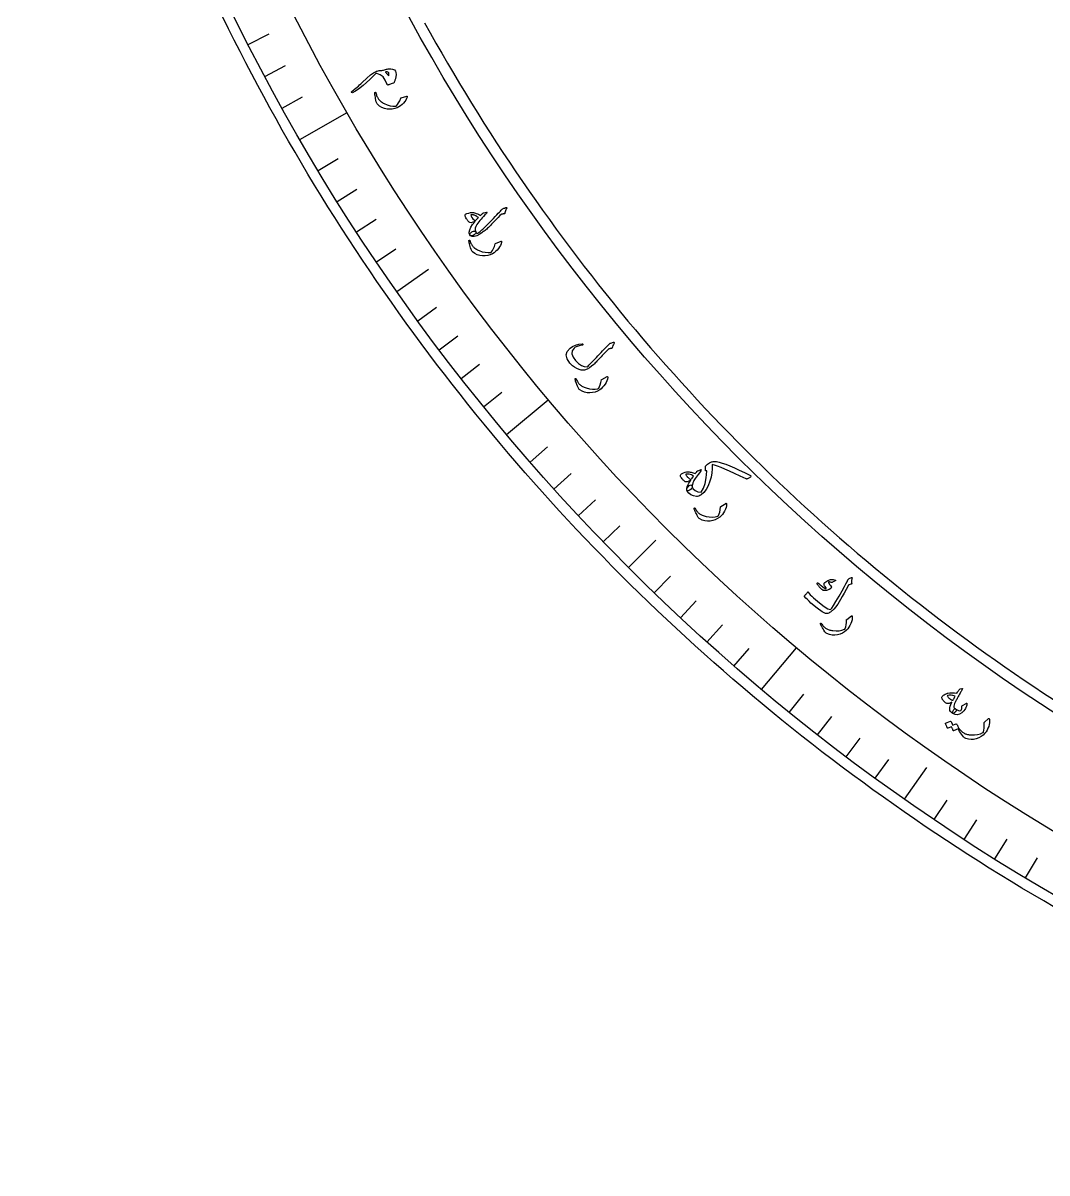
# Model space of a CAD drawing. Header units: millimetres. Extents: x -280 to 280, y -280 to 343.
# Drawn here: x -278.6 to -140.6, y -278.6 to -123.6 of the extents above; entities that cross this region are included whole.
import ezdxf

# ---------------------------------------------------------------- set-up
doc = ezdxf.new("R2010")
doc.units = ezdxf.units.MM
for name, color, linetype in [('CUT_INNER', 6, 'Continuous'), ('CUT_OUTER', 1, 'Continuous'), ('ENGRAVE', 7, 'Continuous'), ('ENGRAVE_FINE', 8, 'Continuous'), ('TEXT', 5, 'Continuous')]:
    doc.layers.add(name, color=color, linetype=linetype)

msp = doc.modelspace()

# ---------------------------------------------------------------- linework, layer by layer
at = {"layer": 'CUT_INNER'}
msp.add_lwpolyline([(-224.4492, -123.5355), (-223.6869, -124.9104), (-222.9163, -126.2805), (-222.1372, -127.6459), (-221.3498, -129.0065), (-220.5541, -130.3623), (-219.7501, -131.7131), (-218.9378, -133.059), (-218.1172, -134.3999), (-217.2884, -135.7357), (-216.4515, -137.0664), (-215.6064, -138.3919), (-214.7532, -139.7123), (-213.8919, -141.0273), (-213.0225, -142.3371), (-212.1451, -143.6415), (-211.2598, -144.9405), (-210.3665, -146.234), (-209.4652, -147.5221), (-208.5561, -148.8045), (-207.6391, -150.0814), (-206.7143, -151.3526), (-205.7818, -152.6182), (-204.8414, -153.8779), (-203.8934, -155.1319), (-202.9377, -156.3801), (-201.9744, -157.6223), (-201.0034, -158.8587), (-200.0249, -160.089), (-199.0388, -161.3133), (-198.0453, -162.5316), (-197.0443, -163.7437), (-196.0359, -164.9496), (-195.0201, -166.1494), (-193.9969, -167.3429), (-192.9665, -168.5301), (-191.9287, -169.7109), (-190.8838, -170.8854), (-189.8317, -172.0534), (-188.7724, -173.215), (-187.706, -174.37), (-186.6326, -175.5184), (-185.5521, -176.6603), (-184.4646, -177.7955), (-183.3702, -178.924), (-182.2689, -180.0458), (-181.1608, -181.1608), (-180.0458, -182.2689), (-178.924, -183.3702), (-177.7955, -184.4646), (-176.6603, -185.5521), (-175.5184, -186.6326), (-174.37, -187.706), (-173.215, -188.7724), (-172.0534, -189.8317), (-170.8854, -190.8838), (-169.7109, -191.9287), (-168.5301, -192.9665), (-167.3429, -193.9969), (-166.1494, -195.0201), (-164.9496, -196.0359), (-163.7437, -197.0443), (-162.5316, -198.0453), (-161.3133, -199.0388), (-160.089, -200.0249), (-158.8587, -201.0034), (-157.6223, -201.9744), (-156.3801, -202.9377), (-155.1319, -203.8934), (-153.8779, -204.8414), (-152.6182, -205.7818), (-151.3526, -206.7143), (-150.0814, -207.6391), (-148.8045, -208.5561), (-147.5221, -209.4652), (-146.234, -210.3665), (-144.9405, -211.2598), (-143.6415, -212.1451), (-142.3371, -213.0225), (-141.0273, -213.8919), (-139.7123, -214.7532)], dxfattribs=at)
at = {"layer": 'CUT_OUTER'}
msp.add_lwpolyline([(-139.5037, -242.7729), (-140.9907, -241.9124), (-142.4724, -241.0427), (-143.9488, -240.164), (-145.4197, -239.2762), (-146.8851, -238.3795), (-148.345, -237.4737), (-149.7993, -236.559), (-151.248, -235.6354), (-152.691, -234.7029), (-154.1282, -233.7616), (-155.5597, -232.8115), (-156.9852, -231.8526), (-158.4049, -230.885), (-159.8186, -229.9087), (-161.2263, -228.9237), (-162.6279, -227.9302), (-164.0234, -226.928), (-165.4127, -225.9173), (-166.7958, -224.8981), (-168.1726, -223.8704), (-169.5431, -222.8343), (-170.9072, -221.7898), (-172.2648, -220.737), (-173.616, -219.6758), (-174.9607, -218.6064), (-176.2987, -217.5288), (-177.6301, -216.4429), (-178.9548, -215.3489), (-180.2728, -214.2468), (-181.584, -213.1367), (-182.8884, -212.0185), (-184.1859, -210.8923), (-185.4764, -209.7582), (-186.76, -208.6162), (-188.0365, -207.4663), (-189.306, -206.3086), (-190.5683, -205.1432), (-191.8234, -203.97), (-193.0714, -202.7892), (-194.312, -201.6007), (-195.5453, -200.4046), (-196.7713, -199.201), (-197.9899, -197.9899), (-199.201, -196.7713), (-200.4046, -195.5453), (-201.6007, -194.312), (-202.7892, -193.0714), (-203.97, -191.8234), (-205.1432, -190.5683), (-206.3086, -189.306), (-207.4663, -188.0365), (-208.6162, -186.76), (-209.7582, -185.4764), (-210.8923, -184.1859), (-212.0185, -182.8884), (-213.1367, -181.584), (-214.2468, -180.2728), (-215.3489, -178.9548), (-216.4429, -177.6301), (-217.5288, -176.2987), (-218.6064, -174.9607), (-219.6758, -173.616), (-220.737, -172.2648), (-221.7898, -170.9072), (-222.8343, -169.5431), (-223.8704, -168.1726), (-224.8981, -166.7958), (-225.9173, -165.4127), (-226.928, -164.0234), (-227.9302, -162.6279), (-228.9237, -161.2263), (-229.9087, -159.8186), (-230.885, -158.4049), (-231.8526, -156.9852), (-232.8115, -155.5597), (-233.7616, -154.1282), (-234.7029, -152.691), (-235.6354, -151.248), (-236.559, -149.7993), (-237.4737, -148.345), (-238.3795, -146.8851), (-239.2762, -145.4197), (-240.164, -143.9488), (-241.0427, -142.4724), (-241.9124, -140.9907), (-242.7729, -139.5037), (-243.6244, -138.0115), (-244.4666, -136.514), (-245.2996, -135.0115), (-246.1234, -133.5038), (-246.938, -131.9911), (-247.7432, -130.4734), (-248.5391, -128.9508), (-249.3256, -127.4234), (-250.1028, -125.8912), (-250.8705, -124.3542), (-251.6289, -122.8125)], dxfattribs=at)
at = {"layer": 'ENGRAVE'}
for points in [[(-241.2504, -139.286), (-234.9021, -135.6208)], [(-228.1928, -159.7823), (-223.9037, -156.7791)], [(-213.3985, -179.0626), (-207.7831, -174.3507)], [(-196.9802, -196.9802), (-193.2777, -193.2777)], [(-179.0626, -213.3985), (-174.3507, -207.7831)], [(-159.7823, -228.1928), (-156.7791, -223.9037)]]:
    msp.add_lwpolyline(points, dxfattribs=at)
for radius in [278.572, 271.2416, 257.628]:
    msp.add_circle((0, 0), radius, dxfattribs=at)
at = {"layer": 'ENGRAVE_FINE'}
for points in [[(-248.2095, -126.469), (-245.4103, -125.0428)], [(-245.9645, -130.7816), (-243.1906, -129.3067)], [(-243.6446, -135.0544), (-240.8969, -133.5313)], [(-238.7828, -143.4752), (-236.0899, -141.8571)], [(-236.2425, -147.6207), (-233.5782, -145.9559)], [(-233.6301, -151.7212), (-230.9954, -150.0101)], [(-230.9467, -155.7755), (-228.3422, -154.0187)], [(-225.3695, -163.7405), (-222.8279, -161.8939)], [(-222.4775, -167.6488), (-219.9685, -165.7582)], [(-219.5177, -171.506), (-217.0421, -169.5719)], [(-216.4911, -175.311), (-214.0496, -173.334)], [(-210.241, -182.7597), (-207.87, -180.6986)], [(-207.0193, -186.4011), (-204.6847, -184.2989)], [(-203.7347, -189.9856), (-201.437, -187.8431)], [(-200.3879, -193.5124), (-198.128, -191.33)], [(-193.5124, -200.3879), (-191.33, -198.128)], [(-189.9856, -203.7347), (-187.8431, -201.437)], [(-186.4011, -207.0193), (-184.2989, -204.6847)], [(-182.7597, -210.241), (-180.6986, -207.87)], [(-175.311, -216.4911), (-173.334, -214.0496)], [(-171.506, -219.5177), (-169.5719, -217.0421)], [(-167.6488, -222.4775), (-165.7582, -219.9685)], [(-163.7405, -225.3695), (-161.8939, -222.8279)], [(-155.7755, -230.9467), (-154.0187, -228.3422)], [(-151.7212, -233.6301), (-150.0101, -230.9954)], [(-147.6207, -236.2425), (-145.9559, -233.5782)], [(-143.4752, -238.7828), (-141.8571, -236.0899)]]:
    msp.add_lwpolyline(points, dxfattribs=at)
at = {"layer": 'TEXT'}
for points in [[(-230.2113, -130.0003), (-230.092, -129.9574), (-229.9713, -129.9177), (-229.8495, -129.8811), (-229.7264, -129.8478), (-229.6023, -129.819), (-229.4778, -129.7961), (-229.3528, -129.779), (-229.2273, -129.7678), (-228.9895, -129.7655), (-228.7899, -129.7892), (-228.6283, -129.8388), (-228.5049, -129.9145), (-228.38, -130.0655), (-228.3092, -130.2698), (-228.2923, -130.5274), (-228.3291, -130.8385), (-228.3464, -130.9284), (-228.3664, -131.0175), (-228.389, -131.1059), (-228.4143, -131.1936), (-228.4419, -131.2811), (-228.4717, -131.3687), (-228.5037, -131.4564), (-228.5378, -131.5443), (-228.5596, -131.5918), (-228.5854, -131.6304), (-228.6152, -131.66), (-228.6491, -131.6806), (-228.8008, -131.7375), (-228.9366, -131.7874), (-229.0567, -131.8305), (-229.1609, -131.8667), (-229.2478, -131.8958), (-229.3158, -131.9174), (-229.365, -131.9315), (-229.3953, -131.9382), (-229.4382, -131.9363), (-229.4727, -131.9216), (-229.4986, -131.894), (-229.5162, -131.8537), (-229.7446, -131.2837), (-230.0497, -130.8493), (-230.4324, -130.5499), (-230.8932, -130.3854), (-230.9401, -130.3819), (-230.9817, -130.3879), (-231.018, -130.4033), (-231.049, -130.4281), (-231.44, -130.8085), (-231.8524, -131.1948), (-232.2862, -131.5871), (-232.7413, -131.9851), (-233.3661, -132.4985), (-233.8369, -132.8312), (-234.1539, -132.9826), (-234.3173, -132.9524), (-234.3303, -132.9098), (-234.3149, -132.8615), (-234.2713, -132.8074), (-234.1994, -132.7477), (-234.042, -132.6362), (-233.8813, -132.5147), (-233.7172, -132.3834), (-233.5497, -132.2422), (-233.3787, -132.0922), (-233.2042, -131.9346), (-233.026, -131.7694), (-232.8443, -131.5965), (-232.2339, -131.0181), (-231.737, -130.5831), (-231.3539, -130.2909), (-231.0849, -130.1411), (-230.9492, -130.0904), (-230.8206, -130.0498), (-230.6993, -130.0195), (-230.585, -129.9994), (-230.4787, -129.9881), (-230.381, -129.9846), (-230.2919, -129.9886), (-230.2113, -130.0003)], [(-229.7584, -130.2125), (-229.6965, -130.2607), (-229.6347, -130.3135), (-229.5732, -130.3709), (-229.5118, -130.4329), (-229.4508, -130.499), (-229.3905, -130.5689), (-229.3308, -130.6425), (-229.2718, -130.7199), (-229.2492, -130.551), (-229.2488, -130.4162), (-229.2706, -130.3155), (-229.3146, -130.2488), (-229.4019, -130.1893), (-229.505, -130.1634), (-229.6238, -130.1711), (-229.7584, -130.2125)], [(-226.8516, -133.4301), (-226.8372, -133.4267), (-226.8247, -133.4256), (-226.8144, -133.4268), (-226.806, -133.4304), (-226.7932, -133.4484), (-226.788, -133.4765), (-226.7905, -133.5147), (-226.8006, -133.5631), (-226.8745, -133.7722), (-226.981, -133.978), (-227.12, -134.1805), (-227.2917, -134.3797), (-227.4891, -134.5728), (-227.6961, -134.7419), (-227.9127, -134.8872), (-228.1389, -135.0085), (-228.4651, -135.1204), (-228.8027, -135.186), (-229.1516, -135.2054), (-229.5119, -135.1782), (-229.8688, -135.1015), (-230.2007, -134.9682), (-230.5075, -134.7784), (-230.7891, -134.5321), (-230.8543, -134.46), (-230.9068, -134.3805), (-230.9466, -134.2936), (-230.9737, -134.1993), (-231.0183, -133.9718), (-231.0567, -133.7654), (-231.089, -133.5802), (-231.1151, -133.4161), (-231.1349, -133.2735), (-231.1481, -133.153), (-231.1549, -133.0544), (-231.1552, -132.9778), (-231.1519, -132.96), (-231.1467, -132.9455), (-231.1395, -132.9345), (-231.1303, -132.927), (-231.1164, -132.9207), (-231.1019, -132.9175), (-231.0867, -132.9173), (-231.0709, -132.9202), (-231.0562, -132.9271), (-231.0443, -132.9391), (-231.0351, -132.956), (-231.0286, -132.978), (-230.9922, -133.1133), (-230.9531, -133.2404), (-230.9115, -133.3591), (-230.8672, -133.4694), (-230.8199, -133.5723), (-230.7689, -133.6685), (-230.7145, -133.7582), (-230.6564, -133.8411), (-230.5922, -133.9202), (-230.5189, -133.998), (-230.4367, -134.0746), (-230.3455, -134.15), (-230.245, -134.2238), (-230.1347, -134.2959), (-230.0146, -134.3663), (-229.8847, -134.4348), (-229.4924, -134.6107), (-229.107, -134.7315), (-228.7285, -134.7974), (-228.3571, -134.8086), (-228.3287, -134.8066), (-228.2999, -134.7976), (-228.2708, -134.7816), (-228.2413, -134.7584), (-228.094, -134.5756), (-227.9494, -134.3399), (-227.8075, -134.0514), (-227.668, -133.7103), (-227.6569, -133.6924), (-227.6455, -133.6789), (-227.6338, -133.6698), (-227.6219, -133.665)], [(-213.5066, -148.4628), (-213.4677, -148.4527), (-213.4349, -148.4528), (-213.4081, -148.463), (-213.3875, -148.4832), (-213.3765, -148.5067), (-213.3744, -148.5329), (-213.3812, -148.5617), (-213.3968, -148.5932), (-213.4882, -148.7403), (-213.5565, -148.8879), (-213.6018, -149.0361), (-213.624, -149.1847), (-213.6408, -149.2401), (-213.6738, -149.2808), (-213.723, -149.307), (-213.7885, -149.3184), (-213.8254, -149.3203), (-213.8625, -149.3218), (-213.9, -149.3229), (-213.9377, -149.3235), (-213.9754, -149.3242), (-214.0129, -149.3253), (-214.0501, -149.3267), (-214.087, -149.3286), (-214.1467, -149.3755), (-214.2997, -149.5266), (-214.546, -149.7818), (-214.8852, -150.1414), (-215.0712, -150.3396), (-215.2467, -150.5247), (-215.4117, -150.6966), (-215.5662, -150.8553), (-215.7101, -151.0001), (-215.8433, -151.1303), (-215.9657, -151.2459), (-216.0776, -151.3469), (-216.1849, -151.4394), (-216.2939, -151.5295), (-216.4045, -151.6172), (-216.5169, -151.7025), (-216.6313, -151.7857), (-216.7482, -151.867), (-216.8676, -151.9465), (-216.9896, -152.0241), (-217.4173, -152.2571), (-217.7713, -152.372), (-218.0513, -152.3686), (-218.2573, -152.2471), (-218.3213, -152.1605), (-218.3455, -152.0727), (-218.3299, -151.9837), (-218.2746, -151.8935), (-218.1934, -151.8106), (-218.1001, -151.7433), (-217.9948, -151.6916), (-217.8774, -151.6555), (-217.7599, -151.6349), (-217.6672, -151.6387), (-217.5992, -151.6669), (-217.556, -151.7195), (-217.529, -151.7645), (-217.5048, -151.8049), (-217.4832, -151.8405), (-217.4643, -151.8714), (-217.447, -151.8974), (-217.4303, -151.9184), (-217.414, -151.9344), (-217.3983, -151.9453), (-217.2826, -151.9076), (-217.1306, -151.8157), (-216.9424, -151.6698), (-216.7179, -151.4698), (-216.588, -151.3461), (-216.4406, -151.2019), (-216.2759, -151.0373), (-216.0938, -150.8523), (-215.8936, -150.647), (-215.6745, -150.4216), (-215.4367, -150.1762), (-215.1799, -149.9106), (-214.9292, -149.6507), (-214.7092, -149.4219), (-214.52, -149.2241), (-214.3618, -149.0574), (-214.2341, -148.922), (-214.1368, -148.8185), (-214.0699, -148.7467), (-214.0334, -148.7066), (-213.9825, -148.6589), (-213.9215, -148.6171), (-213.8505, -148.5813), (-213.7693, -148.5513), (-213.7266, -148.5396), (-213.6866, -148.528), (-213.6495, -148.5166), (-213.6153, -148.5054), (-213.5839, -148.4944), (-213.5553, -148.4837), (-213.5296, -148.4731), (-213.5066, -148.4628)], [(-217.4011, -150.7214), (-217.5581, -150.994), (-217.6355, -151.2524), (-217.6333, -151.4964), (-217.5515, -151.7259), (-217.5315, -151.7905), (-217.5397, -151.8592), (-217.576, -151.932), (-217.6405, -152.0089), (-217.6787, -152.044), (-217.7188, -152.078), (-217.7608, -152.1109), (-217.8048, -152.1429), (-217.8509, -152.1726), (-217.8992, -152.1992), (-217.9498, -152.2225), (-218.0026, -152.2426), (-218.0934, -152.2699), (-218.1672, -152.2804), (-218.224, -152.2743), (-218.2638, -152.2515), (-218.3391, -152.1435), (-218.3923, -152.0259), (-218.4234, -151.8991), (-218.4322, -151.7628), (-218.3724, -151.4464), (-218.2206, -151.1027), (-217.9767, -150.7318), (-217.6408, -150.3337), (-217.9292, -150.4398), (-218.1599, -150.4915), (-218.3329, -150.489), (-218.4481, -150.4322), (-218.4914, -150.3882), (-218.5351, -150.3404), (-218.579, -150.2885), (-218.6233, -150.2327), (-218.6682, -150.1725), (-218.714, -150.1076), (-218.7607, -150.0379), (-218.8082, -149.9634), (-218.891, -149.8233), (-218.9478, -149.7108), (-218.9787, -149.6258), (-218.9835, -149.5684), (-218.9611, -149.4537), (-218.9187, -149.3647), (-218.8565, -149.3014), (-218.7743, -149.2637), (-218.4885, -149.1893), (-218.2617, -149.1395), (-218.0939, -149.1145), (-217.985, -149.1142), (-217.8645, -149.1326), (-217.74, -149.1601), (-217.6117, -149.1967), (-217.4794, -149.2425), (-217.3432, -149.2973), (-217.2031, -149.3612), (-217.0591, -149.4341), (-216.9111, -149.5161), (-216.6797, -149.2997), (-216.6508, -149.2753), (-216.624, -149.253), (-216.5993, -149.2328), (-216.5768, -149.2146), (-216.5558, -149.1992), (-216.5359, -149.1876), (-216.517, -149.1796), (-216.4992, -149.1753), (-216.1077, -149.0948), (-216.0494, -149.093), (-216.0325, -149.121), (-216.0569, -149.1787), (-216.1226, -149.2661), (-216.3185, -149.4562), (-216.5037, -149.6444), (-216.6784, -149.8307), (-216.8424, -150.0152), (-216.9963, -150.197), (-217.1408, -150.3753), (-217.2757, -150.5501), (-217.4011, -150.7214)], [(-217.2019, -149.8116), (-217.2473, -149.7752), (-217.2953, -149.7382), (-217.3461, -149.7007), (-217.3997, -149.6626), (-217.4568, -149.6253), (-217.5186, -149.59), (-217.5849, -149.5566), (-217.6558, -149.5251), (-217.7259, -149.4948), (-217.7962, -149.4694), (-217.8667, -149.4488), (-217.9374, -149.4331), (-218.008, -149.4227), (-218.0783, -149.418), (-218.1483, -149.4189), (-218.2179, -149.4256), (-218.1833, -149.6189), (-218.0912, -149.8075), (-217.9418, -149.9912), (-217.7349, -150.1698), (-217.6878, -150.1873), (-217.632, -150.1846), (-217.5676, -150.1616), (-217.4946, -150.1183)], [(-214.1483, -152.9894), (-214.1342, -152.9847), (-214.1219, -152.9825), (-214.1115, -152.9829), (-214.1028, -152.9857), (-214.0885, -153.0024), (-214.0808, -153.0299), (-214.0799, -153.0683), (-214.0857, -153.1174), (-214.1408, -153.3322), (-214.2286, -153.5466), (-214.3492, -153.7606), (-214.5025, -153.9742), (-214.6821, -154.184), (-214.8733, -154.3709), (-215.0762, -154.5347), (-215.2908, -154.6756), (-215.6058, -154.8159), (-215.9362, -154.9112), (-216.2821, -154.9613), (-216.6434, -154.9662), (-217.0057, -154.9213), (-217.3481, -154.818), (-217.6705, -154.6561), (-217.9727, -154.4357), (-218.0441, -154.3696), (-218.1034, -154.2951), (-218.1507, -154.2121), (-218.186, -154.1205), (-218.2507, -153.8979), (-218.3072, -153.6957), (-218.3557, -153.514), (-218.3963, -153.3529), (-218.4286, -153.2126), (-218.4525, -153.0937), (-218.468, -152.9962), (-218.475, -152.9199), (-218.4734, -152.9018), (-218.4694, -152.887), (-218.4632, -152.8754), (-218.4547, -152.867), (-218.4414, -152.8596), (-218.4272, -152.8551), (-218.4121, -152.8536), (-218.3962, -152.855), (-218.3809, -152.8607), (-218.3679, -152.8715), (-218.3573, -152.8876), (-218.3489, -152.9089), (-218.3007, -153.0405), (-218.2505, -153.1635), (-218.1985, -153.2781), (-218.1446, -153.3841), (-218.0884, -153.4823), (-218.0291, -153.5737), (-217.9669, -153.6581), (-217.9018, -153.7357), (-217.8307, -153.8087), (-217.7509, -153.8798), (-217.6622, -153.9488), (-217.5648, -154.0158), (-217.4581, -154.0805), (-217.3418, -154.1425), (-217.2159, -154.2019), (-217.0805, -154.2587), (-216.6742, -154.3991), (-216.2796, -154.4853), (-215.8968, -154.5175), (-215.5259, -154.4957), (-215.4977, -154.4913), (-215.4699, -154.4798), (-215.4422, -154.4612), (-215.4149, -154.4355), (-215.2843, -154.2404), (-215.1612, -153.9928), (-215.0454, -153.6929), (-214.9366, -153.3407), (-214.9272, -153.322), (-214.917, -153.3075), (-214.9062, -153.2974), (-214.8947, -153.2916)], [(-199.0083, -166.6058), (-198.9813, -166.6007), (-198.957, -166.603), (-198.9356, -166.6126), (-198.9169, -166.6296), (-198.9042, -166.6516), (-198.9007, -166.6764), (-198.9064, -166.7038), (-198.9214, -166.7339), (-199.013, -166.9043), (-199.0826, -167.0627), (-199.1303, -167.2091), (-199.1561, -167.3436), (-199.1689, -167.3877), (-199.1979, -167.4216), (-199.2433, -167.4452), (-199.305, -167.4585), (-199.3377, -167.4614), (-199.369, -167.4645), (-199.399, -167.4676), (-199.4276, -167.4708), (-199.4545, -167.4738), (-199.4792, -167.4763), (-199.5019, -167.4783), (-199.5224, -167.4797), (-199.5587, -167.4837), (-199.5957, -167.4958), (-199.6336, -167.5162), (-199.6722, -167.5449), (-199.7699, -167.6389), (-199.8752, -167.743), (-199.988, -167.8572), (-200.1082, -167.9816), (-200.2362, -168.1156), (-200.3724, -168.2591), (-200.5166, -168.4119), (-200.669, -168.5741), (-200.8189, -168.7385), (-200.9608, -168.8918), (-201.0948, -169.034), (-201.2208, -169.1651), (-201.339, -169.2858), (-201.4494, -169.3967), (-201.5519, -169.498), (-201.6467, -169.5895), (-201.9378, -169.8478), (-202.2404, -170.0606), (-202.5544, -170.2279), (-202.88, -170.3494), (-203.1003, -170.3861), (-203.3492, -170.3657), (-203.6268, -170.288), (-203.9329, -170.1529), (-204.2354, -169.9818), (-204.4974, -169.8022), (-204.7187, -169.6143), (-204.8994, -169.4182), (-205.2532, -168.8461), (-205.363, -168.3191), (-205.2292, -167.8382), (-204.8525, -167.4034), (-204.5038, -167.1627), (-204.1136, -166.9865), (-203.6821, -166.8746), (-203.2095, -166.8265), (-203.179, -166.8273), (-203.1548, -166.8345), (-203.1367, -166.848), (-203.1248, -166.8679), (-203.1165, -166.8927), (-203.1142, -166.9147), (-203.1179, -166.9342), (-203.1275, -166.9509), (-203.1452, -166.9718), (-203.1659, -166.9875), (-203.1895, -166.9981), (-203.2161, -167.0035), (-203.6002, -167.0872), (-203.9091, -167.1806), (-204.1426, -167.2841), (-204.3007, -167.3978), (-204.5413, -167.7643), (-204.5874, -168.1686), (-204.4385, -168.6105), (-204.0942, -169.0892), (-203.7114, -169.4606), (-203.3211, -169.7218), (-202.9238, -169.8728), (-202.5197, -169.9137), (-202.4189, -169.8211), (-202.3032, -169.7104), (-202.1728, -169.5814), (-202.0275, -169.4344), (-201.8673, -169.2685), (-201.6922, -169.0831), (-201.5021, -168.8783), (-201.2971, -168.654), (-201.0832, -168.4253), (-200.8718, -168.2013), (-200.6628, -167.982), (-200.4563, -167.7674), (-200.2519, -167.5579), (-200.0494, -167.3537), (-199.8487, -167.155), (-199.6499, -166.9616), (-199.4655, -166.7672), (-199.4413, -166.7488), (-199.4167, -166.7339), (-199.3918, -166.7225), (-199.3665, -166.7146)], [(-199.8522, -171.2435), (-199.8386, -171.2376), (-199.8265, -171.2344), (-199.8161, -171.2338), (-199.8072, -171.2358), (-199.7915, -171.2512), (-199.7814, -171.278), (-199.7771, -171.3161), (-199.7786, -171.3655), (-199.8146, -171.5843), (-199.8832, -171.8056), (-199.9845, -172.0294), (-200.1184, -172.2557), (-200.2788, -172.4805), (-200.4528, -172.6834), (-200.6405, -172.8645), (-200.8418, -173.0237), (-201.1433, -173.1912), (-201.4641, -173.3152), (-201.8042, -173.3956), (-202.1636, -173.4322), (-202.5285, -173.4194), (-202.8787, -173.3466), (-203.214, -173.2137), (-203.5345, -173.0208), (-203.6114, -172.9613), (-203.6771, -172.8923), (-203.7315, -172.8137), (-203.7747, -172.7256), (-203.8587, -172.5095), (-203.9328, -172.3131), (-203.9971, -172.1364), (-204.0517, -171.9795), (-204.0962, -171.8426), (-204.1305, -171.7263), (-204.1545, -171.6304), (-204.1683, -171.5551), (-204.1682, -171.5369), (-204.1656, -171.5218), (-204.1604, -171.5097), (-204.1527, -171.5007), (-204.1401, -171.492), (-204.1264, -171.4863), (-204.1115, -171.4835), (-204.0954, -171.4836), (-204.0797, -171.4878), (-204.0658, -171.4975), (-204.0538, -171.5125), (-204.0436, -171.533), (-203.984, -171.6598), (-203.9232, -171.778), (-203.8613, -171.8875), (-203.7983, -171.9884), (-203.7336, -172.0813), (-203.6665, -172.1671), (-203.5972, -172.2458), (-203.5254, -172.3172), (-203.4483, -172.3838), (-203.3625, -172.4475), (-203.2681, -172.5085), (-203.1651, -172.5666), (-203.0531, -172.6216), (-202.9318, -172.6732), (-202.8012, -172.7213), (-202.6613, -172.7659), (-202.2442, -172.8701), (-201.8436, -172.9212), (-201.4594, -172.9196), (-201.0919, -172.8653), (-201.0642, -172.8584), (-201.0375, -172.8444), (-201.0116, -172.8235), (-200.9866, -172.7955), (-200.8737, -172.5897), (-200.7729, -172.3322), (-200.6839, -172.0233), (-200.6066, -171.6629), (-200.5988, -171.6434), (-200.59, -171.6281), (-200.5801, -171.617), (-200.5691, -171.6103)], [(-180.5448, -184.5753), (-180.4794, -184.6193), (-180.4585, -184.6678), (-180.4821, -184.7207), (-180.5502, -184.7781), (-180.8514, -184.9655), (-180.9315, -185.0104), (-181.002, -185.0372), (-181.063, -185.046), (-181.1145, -185.0368), (-181.9347, -184.6363), (-182.6834, -184.2786), (-183.3608, -183.9644), (-183.9672, -183.6945), (-184.5027, -183.4709), (-184.9674, -183.2955), (-185.3615, -183.169), (-185.6851, -183.0916), (-185.6848, -183.6491), (-185.7357, -184.2098), (-185.8378, -184.7738), (-185.9913, -185.3412), (-186.2212, -185.9506), (-186.4916, -186.4584), (-186.803, -186.864), (-187.156, -187.1671), (-187.341, -187.2771), (-187.508, -187.3523), (-187.6571, -187.3928), (-187.7882, -187.3986), (-188.2256, -187.3147), (-188.5826, -187.1666), (-188.8588, -186.9547), (-189.054, -186.6792), (-189.1021, -186.526), (-189.0918, -186.3678), (-189.023, -186.2046), (-188.8959, -186.0366), (-188.7763, -185.9209), (-188.6687, -185.8543), (-188.5733, -185.8368), (-188.4899, -185.8684), (-188.4627, -185.8987), (-188.4363, -185.9451), (-188.4106, -186.0073), (-188.3856, -186.0855), (-188.2467, -186.3722), (-187.999, -186.5929), (-187.6428, -186.7471), (-187.1785, -186.8345), (-186.8807, -186.2952), (-186.6516, -185.6408), (-186.4903, -184.8718), (-186.3954, -183.9885), (-186.3986, -183.9692), (-186.4088, -183.9553), (-186.426, -183.947), (-186.4501, -183.9442), (-186.5603, -183.9328), (-186.5844, -183.9286), (-186.6015, -183.9161), (-186.6116, -183.8954), (-186.6148, -183.8664), (-186.5748, -183.3041), (-186.5579, -183.2752), (-186.5075, -183.2217), (-186.4238, -183.1435), (-186.3067, -183.0406), (-186.1785, -182.9351), (-186.0672, -182.8542), (-185.9728, -182.798), (-185.8953, -182.7666), (-185.7867, -182.7367), (-185.6819, -182.7127), (-185.5811, -182.6944), (-185.4841, -182.682), (-185.3907, -182.675), (-185.3005, -182.6731), (-185.2134, -182.6763), (-185.1295, -182.6847), (-184.7604, -182.7627), (-184.3333, -182.8868), (-183.848, -183.0567), (-183.3045, -183.2719), (-182.7027, -183.532), (-182.0422, -183.8363), (-181.323, -184.1843), (-180.5448, -184.5753)], [(-188.3856, -186.0855), (-188.3916, -186.1902), (-188.442, -186.2931), (-188.5367, -186.3943), (-188.6758, -186.4938), (-188.8506, -186.5863), (-188.9802, -186.6285), (-189.0646, -186.6204), (-189.1036, -186.5621), (-189.1074, -186.2926), (-189.0204, -185.9743), (-188.8426, -185.6071), (-188.574, -185.1912), (-188.8367, -185.3289), (-189.0512, -185.4093), (-189.2174, -185.4327), (-189.3354, -185.399), (-189.3828, -185.3653), (-189.4312, -185.3263), (-189.4806, -185.2822), (-189.5309, -185.2328), (-189.5826, -185.1792), (-189.636, -185.1224), (-189.691, -185.0625), (-189.7478, -184.9994), (-189.8419, -184.8825), (-189.9105, -184.7847), (-189.9536, -184.7059), (-189.9712, -184.6463), (-189.9625, -184.5324), (-189.934, -184.4403), (-189.8855, -184.37), (-189.8173, -184.3216), (-189.5428, -184.2094), (-189.3214, -184.1295), (-189.1532, -184.082), (-189.0381, -184.0669), (-188.9103, -184.0719), (-188.7816, -184.0833), (-188.6519, -184.1013), (-188.5213, -184.1258), (-188.3888, -184.1571), (-188.2532, -184.1957), (-188.1145, -184.2414), (-187.9729, -184.2944), (-187.7821, -184.0527), (-187.7425, -184.003), (-187.7023, -183.9636), (-187.6615, -183.9345), (-187.6202, -183.9159), (-187.2541, -183.7859), (-187.1991, -183.7797), (-187.1784, -183.8043), (-187.1918, -183.8598), (-187.2394, -183.9461), (-187.4219, -184.1896), (-187.5878, -184.4142), (-187.7372, -184.62), (-187.8702, -184.8069), (-187.9856, -184.9754), (-188.0825, -185.1257), (-188.1609, -185.2578), (-188.2208, -185.3717), (-188.307, -185.5736), (-188.3632, -185.7599), (-188.3894, -185.9305), (-188.3856, -186.0855)], [(-188.1978, -184.6354), (-188.5004, -184.4875), (-188.7751, -184.3983), (-189.0223, -184.3679), (-189.2418, -184.3966), (-189.2285, -184.4664), (-189.1978, -184.5426), (-189.15, -184.6253), (-189.0848, -184.7145), (-189.0427, -184.7614), (-188.9985, -184.807), (-188.9522, -184.8512), (-188.9038, -184.894), (-188.8526, -184.9348), (-188.7979, -184.9728), (-188.7397, -185.0081), (-188.678, -185.0406), (-188.5888, -185.0602), (-188.4978, -185.0285), (-188.4049, -184.9456), (-188.3103, -184.8115), (-188.2715, -184.7448), (-188.2399, -184.6932), (-188.2153, -184.6567), (-188.1978, -184.6354)], [(-183.8486, -188.3214), (-183.8356, -188.3143), (-183.8238, -188.31), (-183.8135, -188.3085), (-183.8045, -188.3097), (-183.7874, -188.3236), (-183.775, -188.3494), (-183.7674, -188.387), (-183.7644, -188.4364), (-183.7808, -188.6575), (-183.8295, -188.884), (-183.9105, -189.1159), (-184.0238, -189.3532), (-184.1636, -189.5913), (-184.3189, -189.809), (-184.4897, -190.006), (-184.6762, -190.1825), (-184.9616, -190.3761), (-185.27, -190.5281), (-185.6017, -190.6383), (-185.9564, -190.7068), (-186.321, -190.7265), (-186.6762, -190.685), (-187.0221, -190.5825), (-187.3584, -190.4187), (-187.4403, -190.3663), (-187.5118, -190.3034), (-187.5731, -190.23), (-187.6239, -190.1461), (-187.7268, -189.9383), (-187.818, -189.7492), (-187.8978, -189.579), (-187.9661, -189.4275), (-188.0226, -189.2951), (-188.0671, -189.1823), (-188.0995, -189.089), (-188.1199, -189.0152), (-188.1214, -188.9971), (-188.1202, -188.9818), (-188.1161, -188.9693), (-188.1092, -188.9595), (-188.0974, -188.9498), (-188.0843, -188.9429), (-188.0697, -188.9388), (-188.0537, -188.9374), (-188.0377, -188.9403), (-188.023, -188.9486), (-188.0097, -188.9626), (-187.9977, -188.9821), (-187.927, -189.1031), (-187.856, -189.2154), (-187.7846, -189.319), (-187.7129, -189.4139), (-187.6402, -189.5007), (-187.5658, -189.5802), (-187.4897, -189.6524), (-187.4119, -189.7172), (-187.3291, -189.7766), (-187.238, -189.8324), (-187.1386, -189.8848), (-187.0308, -189.9336), (-186.9144, -189.9784), (-186.789, -190.019), (-186.6547, -190.0553), (-186.5113, -190.0873), (-186.0866, -190.154), (-185.683, -190.1694), (-185.3006, -190.1336), (-184.9393, -190.0468), (-184.9124, -190.0375), (-184.887, -190.0213), (-184.863, -189.9981), (-184.8406, -189.968), (-184.7465, -189.7529), (-184.6689, -189.4876), (-184.6077, -189.1719), (-184.5627, -188.8061), (-184.5567, -188.786), (-184.5493, -188.7699), (-184.5404, -188.7581), (-184.5301, -188.7503)], [(-166.8508, -198.4143), (-166.8717, -198.5064), (-166.8883, -198.5963), (-166.9005, -198.6842), (-166.9084, -198.7699), (-166.9116, -198.8538), (-166.9097, -198.9362), (-166.9028, -199.0171), (-166.8907, -199.0965), (-166.8922, -199.1343), (-166.9086, -199.1658), (-166.94, -199.1913), (-166.9863, -199.2105), (-167.2437, -199.3013), (-167.2704, -199.3121), (-167.2917, -199.3224), (-167.3074, -199.3322), (-167.3177, -199.3414), (-167.6285, -199.9096), (-167.9121, -200.4207), (-168.1687, -200.8745), (-168.3985, -201.271), (-168.6015, -201.6094), (-168.778, -201.8889), (-168.9281, -202.1095), (-169.0518, -202.2712), (-169.2978, -202.5656), (-169.3811, -202.6546), (-169.4692, -202.7401), (-169.5621, -202.8222), (-169.6599, -202.9009), (-169.7629, -202.9759), (-169.8715, -203.0468), (-169.9857, -203.1137), (-170.1055, -203.1764), (-170.4063, -203.1664), (-170.8871, -202.9266), (-171.547, -202.4557), (-172.3839, -201.7519), (-172.6358, -201.521), (-172.8628, -201.3004), (-173.0651, -201.0904), (-173.2427, -200.8909), (-173.2542, -200.8674), (-173.2573, -200.8447), (-173.252, -200.8227), (-173.2383, -200.8016), (-173.1654, -200.7061), (-173.0984, -200.6198), (-173.0373, -200.5426), (-172.9821, -200.4745), (-172.9322, -200.4148), (-172.8869, -200.3627), (-172.8463, -200.3182), (-172.8103, -200.2814), (-172.7888, -200.2618), (-172.7705, -200.2563), (-172.7553, -200.2649), (-172.7431, -200.2876), (-172.6403, -200.4493), (-172.4875, -200.6344), (-172.2847, -200.8427), (-172.0319, -201.0741), (-171.2528, -201.7374), (-170.6106, -202.2174), (-170.1068, -202.5155), (-169.7424, -202.6327), (-169.5897, -202.4497), (-169.3486, -202.0866), (-169.019, -201.5435), (-168.6002, -200.8209), (-168.1852, -200.0937), (-167.8728, -199.5424), (-167.6633, -199.1666), (-167.5571, -198.9663), (-167.5294, -198.9102), (-167.5035, -198.8578), (-167.4794, -198.809), (-167.4571, -198.7638), (-167.4369, -198.7226), (-167.4191, -198.6857), (-167.4037, -198.6532), (-167.3907, -198.6251), (-167.3591, -198.5667), (-167.3205, -198.5179), (-167.275, -198.4788), (-167.2225, -198.4494), (-166.919, -198.316), (-166.8968, -198.3084), (-166.8784, -198.3066), (-166.8636, -198.3108), (-166.8526, -198.3207), (-166.8452, -198.3403), (-166.8425, -198.3625), (-166.8443, -198.3871), (-166.8508, -198.4143)], [(-169.087, -198.656), (-169.0772, -198.6669), (-169.0714, -198.6795), (-169.0697, -198.6939), (-169.0719, -198.7099), (-169.0776, -198.7211), (-169.0855, -198.7318), (-169.0954, -198.742), (-169.1074, -198.7517), (-169.5004, -198.9622), (-169.5428, -198.9814), (-169.5797, -198.9924), (-169.6109, -198.9954), (-169.6365, -198.9903), (-169.7287, -198.9483), (-169.8157, -198.9224), (-169.8972, -198.9126), (-169.9735, -198.9189), (-170, -198.9335), (-170.0087, -198.9661), (-169.9994, -199.0165), (-169.9722, -199.0848), (-169.949, -199.1245), (-169.924, -199.1645), (-169.8973, -199.2046), (-169.8689, -199.245), (-169.8383, -199.2858), (-169.8052, -199.3275), (-169.7697, -199.37), (-169.7316, -199.4133), (-169.635, -199.6041), (-169.6968, -199.7744), (-169.9173, -199.9243), (-170.2967, -200.0532), (-170.4276, -200.0761), (-170.5424, -200.0831), (-170.6412, -200.0742), (-170.7238, -200.0493), (-170.8016, -200.0067), (-170.8976, -199.9343), (-171.0118, -199.8322), (-171.1441, -199.7002), (-171.2102, -199.6313), (-171.2708, -199.5632), (-171.3256, -199.4961), (-171.3749, -199.4299), (-171.4194, -199.3658), (-171.4603, -199.3049), (-171.4974, -199.2471), (-171.5308, -199.1925), (-171.5455, -199.1521), (-171.5502, -199.1164), (-171.5448, -199.0855), (-171.5293, -199.0594), (-171.5055, -199.0392), (-171.4801, -199.0321), (-171.453, -199.038), (-171.4243, -199.0569), (-171.3372, -199.1222), (-171.2396, -199.1977), (-171.1315, -199.2835), (-171.0129, -199.3795), (-170.7915, -199.5582), (-170.6115, -199.6896), (-170.4732, -199.7736), (-170.3765, -199.8104), (-170.3608, -199.8115), (-170.3477, -199.8066), (-170.3371, -199.7957), (-170.3291, -199.7788), (-170.327, -199.7658), (-170.3299, -199.7497), (-170.338, -199.7307), (-170.3511, -199.7085), (-170.4873, -199.5202), (-170.5412, -199.438), (-170.5797, -199.3587), (-170.6027, -199.2823), (-170.6103, -199.2089), (-170.6058, -199.1341), (-170.586, -199.0699), (-170.5508, -199.0162), (-170.5004, -198.973), (-170.1049, -198.7292), (-169.7376, -198.5951), (-169.3984, -198.5707), (-169.087, -198.656)], [(-166.9169, -203.4797), (-166.9045, -203.4715), (-166.8932, -203.4662), (-166.8831, -203.4638), (-166.874, -203.4643), (-166.8558, -203.4767), (-166.8412, -203.5013), (-166.8303, -203.5381), (-166.8231, -203.587), (-166.8204, -203.8087), (-166.8494, -204.0386), (-166.9101, -204.2766), (-167.0024, -204.5228), (-167.1212, -204.7721), (-167.2571, -205.0023), (-167.4103, -205.2134), (-167.5808, -205.4053), (-167.8485, -205.6227), (-168.1427, -205.8008), (-168.4635, -205.9393), (-168.8111, -206.0381), (-169.1726, -206.0891), (-169.5301, -206.0785), (-169.8835, -206.0061), (-170.2327, -205.872), (-170.3188, -205.8269), (-170.3955, -205.7704), (-170.4628, -205.7025), (-170.5208, -205.6233), (-170.6411, -205.4252), (-170.7484, -205.2447), (-170.8425, -205.0819), (-170.9236, -204.9369), (-170.9914, -204.8099), (-171.0454, -204.7014), (-171.0858, -204.6112), (-171.1125, -204.5394), (-171.1155, -204.5215), (-171.1156, -204.5062), (-171.1126, -204.4933), (-171.1066, -204.4831), (-171.0957, -204.4724), (-171.0832, -204.4643), (-171.069, -204.459), (-171.0532, -204.4562), (-171.037, -204.4577), (-171.0217, -204.4648), (-171.0072, -204.4775), (-170.9936, -204.4959), (-170.9127, -204.6104), (-170.8322, -204.7161), (-170.7522, -204.8132), (-170.6726, -204.9015), (-170.5926, -204.9817), (-170.5117, -205.0545), (-170.4296, -205.1198), (-170.3465, -205.1777), (-170.2589, -205.2298), (-170.1633, -205.2776), (-170.0598, -205.3211), (-169.9482, -205.3604), (-169.8284, -205.3951), (-169.6999, -205.4247), (-169.5629, -205.4493), (-169.4174, -205.4688), (-168.9885, -205.4986), (-168.5851, -205.4791), (-168.2071, -205.4104), (-167.8547, -205.2928), (-167.8287, -205.2812), (-167.8047, -205.2628), (-167.7829, -205.2377), (-167.7632, -205.2058), (-167.688, -204.9834), (-167.6336, -204.7123), (-167.5998, -204.3926), (-167.5865, -204.0242), (-167.5823, -204.0036), (-167.5763, -203.9871), (-167.5685, -203.9745), (-167.5589, -203.9659)], [(-152.0713, -213.2642), (-152.0057, -213.2509), (-151.973, -213.267), (-151.9732, -213.3125), (-152.0063, -213.3874), (-152.0301, -213.43), (-152.0623, -213.4894), (-152.1028, -213.5657), (-152.1518, -213.6588), (-152.2102, -213.7692), (-152.2789, -213.8976), (-152.3578, -214.0438), (-152.4471, -214.2079), (-152.5348, -214.3694), (-152.6133, -214.5138), (-152.6827, -214.6413), (-152.743, -214.7519), (-152.794, -214.845), (-152.8353, -214.9204), (-152.867, -214.9781), (-152.8891, -215.018), (-153.0217, -215.2738), (-153.103, -215.488), (-153.133, -215.6606), (-153.1116, -215.7916), (-153.0792, -215.8596), (-153.0283, -215.9251), (-152.9587, -215.9882), (-152.8705, -216.0488), (-152.8247, -216.0938), (-152.8028, -216.147), (-152.8048, -216.2086), (-152.8307, -216.2784), (-152.8751, -216.3531), (-152.9281, -216.4229), (-152.9896, -216.4879), (-153.0598, -216.548), (-153.1276, -216.5936), (-153.1865, -216.6215), (-153.2365, -216.6317), (-153.2776, -216.6242), (-153.4447, -216.5034), (-153.5681, -216.3703), (-153.6477, -216.2249), (-153.6835, -216.0673), (-153.6744, -215.8798), (-153.6217, -215.6619), (-153.5256, -215.4137), (-153.3861, -215.1351), (-153.5851, -215.2234), (-153.7625, -215.2778), (-153.9183, -215.2982), (-154.0523, -215.2848), (-154.1433, -215.2491), (-154.2393, -215.1918), (-154.3403, -215.1127), (-154.4463, -215.012), (-154.5503, -214.895), (-154.6308, -214.7876), (-154.688, -214.6898), (-154.7217, -214.6015), (-154.7359, -214.5122), (-154.7309, -214.4331), (-154.7067, -214.3643), (-154.6632, -214.3058), (-154.5952, -214.2426), (-154.5112, -214.1788), (-154.4111, -214.1146), (-154.2951, -214.0499), (-154.1736, -213.9884), (-154.0728, -213.9422), (-153.9927, -213.9112), (-153.9332, -213.8955), (-153.6439, -213.8648), (-153.3458, -213.8547), (-153.0388, -213.8651), (-152.7229, -213.896), (-152.6439, -213.7678), (-152.5745, -213.658), (-152.5146, -213.5666), (-152.4643, -213.4937), (-152.4175, -213.4357), (-152.3681, -213.3891), (-152.3162, -213.354), (-152.2617, -213.3304)], [(-152.9559, -214.3165), (-153.243, -214.2311), (-153.5083, -214.1886), (-153.7518, -214.1893), (-153.9736, -214.2331), (-153.995, -214.2454), (-154.0066, -214.2623), (-154.0083, -214.284), (-154.0002, -214.3104), (-153.9542, -214.3865), (-153.8978, -214.4598), (-153.8309, -214.5304), (-153.7536, -214.5981), (-153.6658, -214.6631), (-153.5676, -214.7252), (-153.459, -214.7846), (-153.3399, -214.841), (-153.3199, -214.8475), (-153.2962, -214.8506), (-153.2689, -214.8502), (-153.2379, -214.8464), (-153.2045, -214.7915), (-153.1705, -214.7334), (-153.1361, -214.672), (-153.1011, -214.6074), (-153.0656, -214.5395), (-153.0295, -214.4684), (-152.993, -214.3941), (-152.9559, -214.3165)], [(-151.9397, -215.5462), (-151.4811, -215.2753), (-151.4241, -215.2502), (-151.3852, -215.2542), (-151.3643, -215.2874), (-151.3616, -215.3498), (-151.3892, -215.5113), (-151.4332, -215.6691), (-151.4935, -215.8232), (-151.5704, -215.9735), (-151.6646, -216.1205), (-151.7772, -216.2648), (-151.9083, -216.4063), (-152.0578, -216.5451), (-152.3573, -216.745), (-152.6605, -216.8249), (-152.9674, -216.7846), (-153.2776, -216.6242), (-153.2957, -216.5808), (-153.2858, -216.4961), (-153.2477, -216.37), (-153.1816, -216.2027), (-153.1376, -216.1194), (-153.0912, -216.0581), (-153.0424, -216.0189), (-152.9911, -216.0018), (-152.9607, -216.003), (-152.9304, -216.0112), (-152.9004, -216.0265), (-152.8705, -216.0488), (-152.689, -216.1688), (-152.5092, -216.2417), (-152.3313, -216.2678), (-152.1552, -216.2469), (-152.145, -216.2426), (-152.1364, -216.2338), (-152.1293, -216.2202), (-152.1236, -216.202), (-152.0852, -216.0938), (-152.0577, -215.9755), (-152.041, -215.8472), (-152.0351, -215.7088), (-152.0298, -215.6587), (-152.0121, -215.6149), (-151.982, -215.5774), (-151.9397, -215.5462)], [(-152.8263, -218.0243), (-152.8125, -218.022), (-152.7979, -218.0251), (-152.7822, -218.0337), (-152.7655, -218.0478), (-152.7184, -218.1161), (-152.6749, -218.1853), (-152.6351, -218.2555), (-152.599, -218.3268), (-152.5665, -218.3997), (-152.5374, -218.4749), (-152.5117, -218.5525), (-152.4895, -218.6325), (-152.4886, -218.6528), (-152.4939, -218.67), (-152.5055, -218.684), (-152.5233, -218.6948), (-153.1758, -218.965), (-153.1888, -218.9655), (-153.2014, -218.9567), (-153.2135, -218.9386), (-153.2253, -218.9113), (-153.2312, -218.8895), (-153.243, -218.8571), (-153.2606, -218.814), (-153.284, -218.7602), (-153.3134, -218.6951), (-153.3488, -218.618), (-153.3903, -218.5288), (-153.4377, -218.4275), (-153.9499, -218.6322), (-153.9695, -218.6358), (-153.986, -218.6283), (-153.9997, -218.6097), (-154.0103, -218.5801), (-154.0195, -218.5544), (-154.0348, -218.5149), (-154.056, -218.4616), (-154.0833, -218.3945), (-154.1173, -218.3129), (-154.159, -218.2164), (-154.2082, -218.1049), (-154.2649, -217.9785), (-154.2683, -217.9617), (-154.2659, -217.949), (-154.2579, -217.9402), (-154.2443, -217.9355), (-153.5977, -217.6925), (-153.5839, -217.6902), (-153.5693, -217.6933), (-153.5536, -217.702), (-153.537, -217.7161), (-153.4951, -217.7717), (-153.4568, -217.8289), (-153.4221, -217.8877), (-153.391, -217.9483), (-153.3632, -218.01), (-153.3383, -218.0727), (-153.3165, -218.1362), (-153.2977, -218.2006)], [(-148.4377, -217.3281), (-148.4261, -217.3188), (-148.4153, -217.3126), (-148.4054, -217.3093), (-148.3963, -217.309), (-148.3771, -217.3197), (-148.3604, -217.3429), (-148.3463, -217.3786), (-148.3349, -217.4267), (-148.3127, -217.6474), (-148.3214, -217.8789), (-148.361, -218.1213), (-148.4315, -218.3747), (-148.5279, -218.6334), (-148.6432, -218.8746), (-148.7773, -219.0983), (-148.9303, -219.3044), (-149.1778, -219.5445), (-149.4553, -219.7477), (-149.7628, -219.9138), (-150.1004, -220.0426), (-150.456, -220.1252), (-150.813, -220.1459), (-151.1714, -220.1048), (-151.531, -220.0019), (-151.6208, -219.9644), (-151.7021, -219.9148), (-151.7751, -219.8532), (-151.8398, -219.7794), (-151.9771, -219.5925), (-152.0997, -219.4221), (-152.2078, -219.2683), (-152.3013, -219.1309), (-152.3799, -219.0103), (-152.4432, -218.9069), (-152.4913, -218.8206), (-152.5242, -218.7515), (-152.5288, -218.7339), (-152.5302, -218.7186), (-152.5284, -218.7056), (-152.5233, -218.6948), (-152.5134, -218.6832), (-152.5016, -218.6741), (-152.488, -218.6675), (-152.4725, -218.6634), (-152.4562, -218.6634), (-152.4403, -218.6692), (-152.4248, -218.6806), (-152.4096, -218.6977), (-152.319, -218.8047), (-152.2296, -218.903), (-152.1413, -218.9926), (-152.0543, -219.0736), (-151.9676, -219.1465), (-151.8806, -219.2119), (-151.7931, -219.2698), (-151.7053, -219.3202), (-151.6135, -219.3643), (-151.514, -219.4036), (-151.407, -219.4379), (-151.2925, -219.4673), (-151.1701, -219.4913), (-151.0395, -219.5095), (-150.9009, -219.522), (-150.7542, -219.5287), (-150.3244, -219.5208), (-149.9242, -219.466), (-149.5537, -219.3645), (-149.2129, -219.2164), (-149.188, -219.2026), (-149.1658, -219.1822), (-149.1463, -219.1552), (-149.1294, -219.1217), (-149.074, -218.8936), (-149.0436, -218.6188), (-149.038, -218.2973), (-149.057, -217.9292), (-149.0546, -217.9083), (-149.0501, -217.8913), (-149.0434, -217.878), (-149.0346, -217.8687)]]:
    msp.add_lwpolyline(points, close=True, dxfattribs=at)

doc.saveas('drawing.dxf')
